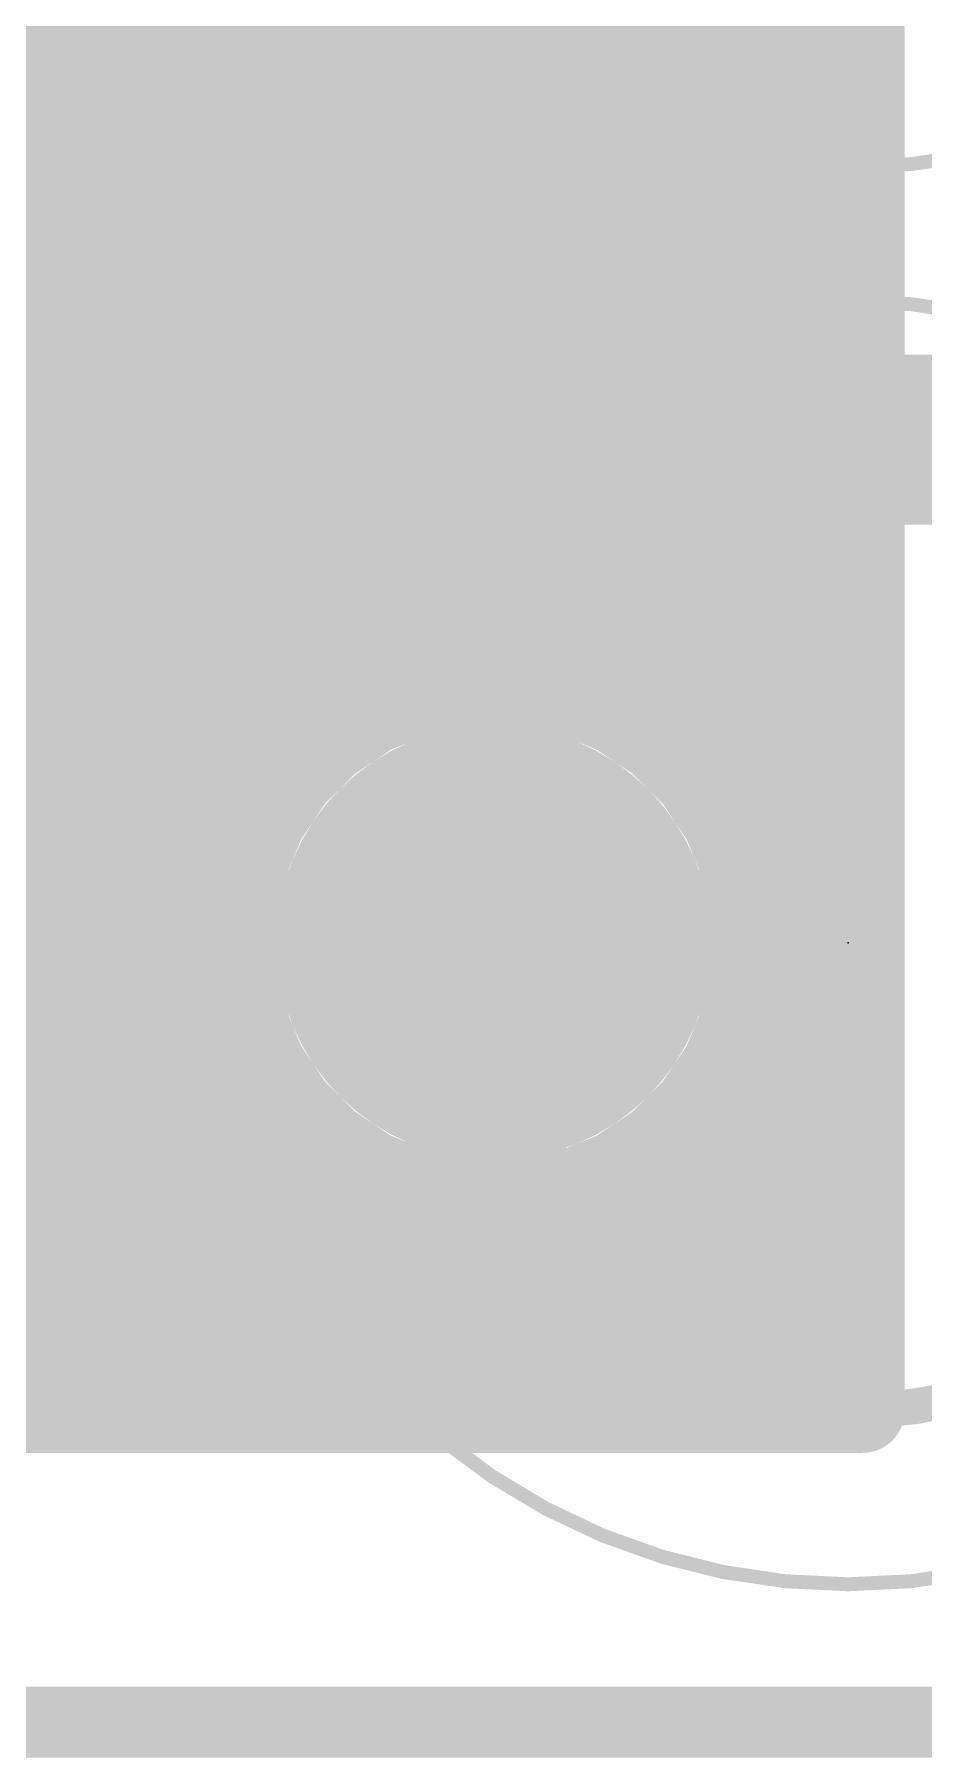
# Model space of a CAD drawing. Extents: x -1.3 to 57, y -0.1 to 23.2.
# Drawn here: x 35.69 to 38.88, y -0.13 to 6.05 of the extents above; entities that cross this region are included whole.
import ezdxf

# ---------------------------------------------------------------- set-up
doc = ezdxf.new("R2010")
doc.units = 0
for name, color, linetype in [('1', 12, 'CONTINUOUS'), ('16', 132, 'CONTINUOUS'), ('17', 110, 'CONTINUOUS'), ('20', 31, 'CONTINUOUS'), ('21', 253, 'CONTINUOUS'), ('23', 53, 'CONTINUOUS'), ('39', 12, 'CONTINUOUS'), ('51', 253, 'CONTINUOUS')]:
    doc.layers.add(name, color=color, linetype=linetype)

# ---------------------------------------------------------------- blocks, each defined once
blk = doc.blocks.new('ROUNDP')
at = {"const_width": 0.5}
blk.add_lwpolyline([(0, -0.25, 1), (0, 0.25, 1), (0, -0.25)], format="xyb", dxfattribs=at)

msp = doc.modelspace()

# ---------------------------------------------------------------- linework, layer by layer
at = {"layer": '1', "const_width": 0.254}
for points in [[(38.5826, 9.398), (38.5826, 1.3716)], [(33.2994, 6.096), (38.5826, 6.096)], [(33.2994, 5.842), (38.5826, 5.842)], [(33.2994, 5.588), (38.5826, 5.588)], [(33.2994, 5.334), (38.5826, 5.334)], [(33.2994, 5.08), (38.5826, 5.08)], [(33.2994, 4.826), (38.5826, 4.826)], [(33.2994, 4.572), (38.5826, 4.572)], [(33.2994, 4.318), (38.5826, 4.318)], [(33.2994, 4.064), (38.5826, 4.064)], [(33.2994, 3.81), (38.5826, 3.81)], [(37.0734, 3.6661), (36.9084, 3.5978)], [(37.211, 3.6935), (37.0734, 3.6661)], [(37.211, 2.921), (37.211, 3.6935)], [(37.465, 3.6935), (37.465, 2.921)], [(37.6026, 3.6661), (37.465, 3.6935)], [(37.7676, 3.5978), (37.6026, 3.6661)], [(36.9084, 3.5978), (36.7598, 3.4985)], [(37.9162, 3.4985), (37.7676, 3.5978)], [(35.0361, 3.556), (36.8459, 3.556)], [(37.211, 3.556), (37.465, 3.556)], [(37.8301, 3.556), (38.5826, 3.556)], [(36.7598, 3.4985), (36.6335, 3.3722)], [(38.0425, 3.3722), (37.9162, 3.4985)], [(36.6335, 3.3722), (36.5342, 3.2236)], [(38.1418, 3.2236), (38.0425, 3.3722)], [(35.2954, 3.302), (36.5866, 3.302)], [(37.211, 3.302), (37.465, 3.302)], [(38.0894, 3.302), (38.5826, 3.302)], [(36.5342, 3.2236), (36.4659, 3.0586)], [(38.2101, 3.0586), (38.1418, 3.2236)], [(35.4182, 3.048), (36.4638, 3.048)], [(36.4659, 3.0586), (36.4385, 2.921)], [(37.211, 3.048), (37.465, 3.048)], [(38.2375, 2.921), (38.2101, 3.0586)], [(38.2122, 3.048), (38.5826, 3.048)], [(36.4385, 2.921), (37.211, 2.921)], [(37.465, 2.921), (37.211, 2.921)], [(37.211, 2.921), (37.211, 2.667)], [(37.465, 2.667), (37.465, 2.921)], [(37.465, 2.921), (38.2375, 2.921)], [(34.671, 2.794), (37.211, 2.794)], [(37.465, 2.794), (38.5826, 2.794)], [(37.211, 2.667), (36.4385, 2.667)], [(36.4385, 2.667), (36.4659, 2.5294)], [(37.211, 1.8945), (37.211, 2.667)], [(37.211, 2.667), (37.465, 2.667)], [(37.465, 2.667), (37.465, 1.8945)], [(38.2375, 2.667), (37.465, 2.667)], [(38.2101, 2.5294), (38.2375, 2.667)], [(35.4182, 2.54), (36.4638, 2.54)], [(36.4659, 2.5294), (36.5342, 2.3644)], [(37.211, 2.54), (37.465, 2.54)], [(38.1418, 2.3644), (38.2101, 2.5294)], [(38.2122, 2.54), (38.5826, 2.54)], [(36.5342, 2.3644), (36.6335, 2.2158)], [(38.0425, 2.2158), (38.1418, 2.3644)], [(35.2954, 2.286), (36.5866, 2.286)], [(37.211, 2.286), (37.465, 2.286)], [(38.0894, 2.286), (38.5826, 2.286)], [(36.6335, 2.2158), (36.7598, 2.0895)], [(37.9162, 2.0895), (38.0425, 2.2158)], [(36.7598, 2.0895), (36.9084, 1.9902)], [(37.7676, 1.9902), (37.9162, 2.0895)], [(35.0361, 2.032), (36.8459, 2.032)], [(36.9084, 1.9902), (37.0734, 1.9219)], [(37.211, 2.032), (37.465, 2.032)], [(37.6026, 1.9219), (37.7676, 1.9902)], [(37.8301, 2.032), (38.5826, 2.032)], [(37.0734, 1.9219), (37.211, 1.8945)], [(37.465, 1.8945), (37.6026, 1.9219)], [(33.2994, 1.778), (38.5826, 1.778)], [(33.2994, 1.524), (38.5826, 1.524)], [(38.5826, 1.3716), (38.4302, 1.2192)], [(33.2994, 1.27), (38.481, 1.27)], [(38.4302, 1.2192), (33.2994, 1.2192)]]:
    msp.add_lwpolyline(points, dxfattribs=at)
at = {"layer": '1', "const_width": 0.127}
for points in [[(38.5826, 6.0325, 1), (38.5826, 6.1595)], [(38.5826, 5.7785, 1), (38.5826, 5.9055)], [(38.5826, 5.5245, 1), (38.5826, 5.6515)], [(38.5826, 5.2705, 1), (38.5826, 5.3975)], [(38.5826, 5.0165, 1), (38.5826, 5.1435)], [(38.5826, 4.7625, 1), (38.5826, 4.8895)], [(38.5826, 4.5085, 1), (38.5826, 4.6355)], [(38.5826, 4.2545, 1), (38.5826, 4.3815)], [(38.5826, 4.0005, 1), (38.5826, 4.1275)], [(38.5826, 3.7465, 1), (38.5826, 3.8735)], [(37.061, 3.7284, 1), (37.0858, 3.6039)], [(37.0977, 3.6075, 1), (37.0491, 3.7248)], [(37.2745, 3.6935, 1), (37.1475, 3.6935)], [(37.2234, 3.6312, 1), (37.1986, 3.7558)], [(37.5285, 3.6935, 1), (37.4015, 3.6935)], [(37.4774, 3.7558, 1), (37.4526, 3.6312)], [(37.6269, 3.7248, 1), (37.5783, 3.6075)], [(37.5902, 3.6039, 1), (37.615, 3.7284)], [(36.8841, 3.6564, 1), (36.9327, 3.5391)], [(36.9437, 3.545, 1), (36.8731, 3.6506)], [(37.8029, 3.6506, 1), (37.7323, 3.545)], [(37.7433, 3.5391, 1), (37.7919, 3.6564)], [(36.8459, 3.4925, 1), (36.8459, 3.6195)], [(37.211, 3.6195, 1), (37.211, 3.4925)], [(37.465, 3.4925, 1), (37.465, 3.6195)], [(37.8301, 3.6195, 1), (37.8301, 3.4925)], [(38.5826, 3.4925, 1), (38.5826, 3.6195)], [(36.7245, 3.5513, 1), (36.7951, 3.4457)], [(36.8047, 3.4536, 1), (36.7149, 3.5434)], [(37.9611, 3.5434, 1), (37.8713, 3.4536)], [(37.8809, 3.4457, 1), (37.9515, 3.5513)], [(36.5886, 3.4171, 1), (36.6784, 3.3273)], [(36.6863, 3.3369, 1), (36.5807, 3.4075)], [(38.0953, 3.4075, 1), (37.9897, 3.3369)], [(37.9976, 3.3273, 1), (38.0874, 3.4171)], [(36.5866, 3.2385, 1), (36.5866, 3.3655)], [(37.211, 3.3655, 1), (37.211, 3.2385)], [(37.465, 3.2385, 1), (37.465, 3.3655)], [(38.0894, 3.3655, 1), (38.0894, 3.2385)], [(38.5826, 3.2385, 1), (38.5826, 3.3655)], [(36.5929, 3.1993, 1), (36.4756, 3.2479)], [(38.2004, 3.2479, 1), (38.0831, 3.1993)], [(36.4814, 3.2589, 1), (36.587, 3.1883)], [(38.089, 3.1883, 1), (38.1946, 3.2589)], [(36.5281, 3.0462, 1), (36.4036, 3.071)], [(36.4638, 2.9845, 1), (36.4638, 3.1115)], [(37.211, 3.1115, 1), (37.211, 2.9845)], [(37.465, 2.9845, 1), (37.465, 3.1115)], [(38.2724, 3.071, 1), (38.1479, 3.0462)], [(38.2122, 3.1115, 1), (38.2122, 2.9845)], [(38.5826, 2.9845, 1), (38.5826, 3.1115)], [(36.4072, 3.0829, 1), (36.5245, 3.0343)], [(38.1515, 3.0343, 1), (38.2688, 3.0829)], [(36.4385, 2.9845, 1), (36.4385, 2.8575)], [(37.211, 2.9845, 1), (37.211, 2.8575)], [(37.2745, 2.921, 1), (37.1475, 2.921)], [(37.211, 2.8575, 1), (37.211, 2.9845)], [(37.5285, 2.921, 1), (37.4015, 2.921)], [(37.465, 2.9845, 1), (37.465, 2.8575)], [(37.465, 2.8575, 1), (37.465, 2.9845)], [(38.2375, 2.8575, 1), (38.2375, 2.9845)], [(36.3762, 2.9334, 1), (36.5008, 2.9086)], [(37.1475, 2.921, 1), (37.2745, 2.921)], [(37.4015, 2.921, 1), (37.5285, 2.921)], [(38.1752, 2.9086, 1), (38.2998, 2.9334)], [(37.211, 2.7305, 1), (37.211, 2.8575)], [(37.465, 2.8575, 1), (37.465, 2.7305)], [(38.5826, 2.7305, 1), (38.5826, 2.8575)], [(36.4385, 2.7305, 1), (36.4385, 2.6035)], [(36.5008, 2.6794, 1), (36.3762, 2.6546)], [(37.2745, 2.667, 1), (37.1475, 2.667)], [(37.211, 2.7305, 1), (37.211, 2.6035)], [(37.211, 2.6035, 1), (37.211, 2.7305)], [(37.5285, 2.667, 1), (37.4015, 2.667)], [(37.465, 2.7305, 1), (37.465, 2.6035)], [(37.465, 2.6035, 1), (37.465, 2.7305)], [(38.2998, 2.6546, 1), (38.1752, 2.6794)], [(38.2375, 2.6035, 1), (38.2375, 2.7305)], [(37.1475, 2.667, 1), (37.2745, 2.667)], [(37.4015, 2.667, 1), (37.5285, 2.667)], [(36.5245, 2.5537, 1), (36.4072, 2.5051)], [(36.4638, 2.4765, 1), (36.4638, 2.6035)], [(37.211, 2.6035, 1), (37.211, 2.4765)], [(37.465, 2.4765, 1), (37.465, 2.6035)], [(38.2122, 2.6035, 1), (38.2122, 2.4765)], [(38.2688, 2.5051, 1), (38.1515, 2.5537)], [(38.5826, 2.4765, 1), (38.5826, 2.6035)], [(36.4036, 2.517, 1), (36.5281, 2.5418)], [(38.1479, 2.5418, 1), (38.2724, 2.517)], [(36.587, 2.3997, 1), (36.4814, 2.3291)], [(38.1946, 2.3291, 1), (38.089, 2.3997)], [(36.4756, 2.3401, 1), (36.5929, 2.3887)], [(36.5866, 2.2225, 1), (36.5866, 2.3495)], [(37.211, 2.3495, 1), (37.211, 2.2225)], [(37.465, 2.2225, 1), (37.465, 2.3495)], [(38.0894, 2.3495, 1), (38.0894, 2.2225)], [(38.0831, 2.3887, 1), (38.2004, 2.3401)], [(38.5826, 2.2225, 1), (38.5826, 2.3495)], [(36.6784, 2.2607, 1), (36.5886, 2.1709)], [(36.5807, 2.1805, 1), (36.6863, 2.2511)], [(37.9897, 2.2511, 1), (38.0953, 2.1805)], [(38.0874, 2.1709, 1), (37.9976, 2.2607)], [(36.7951, 2.1423, 1), (36.7245, 2.0367)], [(36.7149, 2.0446, 1), (36.8047, 2.1344)], [(37.8713, 2.1344, 1), (37.9611, 2.0446)], [(37.9515, 2.0367, 1), (37.8809, 2.1423)], [(36.9327, 2.0489, 1), (36.8841, 1.9316)], [(36.8459, 1.9685, 1), (36.8459, 2.0955)], [(36.8731, 1.9374, 1), (36.9437, 2.043)], [(37.211, 2.0955, 1), (37.211, 1.9685)], [(37.465, 1.9685, 1), (37.465, 2.0955)], [(37.7323, 2.043, 1), (37.8029, 1.9374)], [(37.7919, 1.9316, 1), (37.7433, 2.0489)], [(37.8301, 2.0955, 1), (37.8301, 1.9685)], [(38.5826, 1.9685, 1), (38.5826, 2.0955)], [(37.0858, 1.9841, 1), (37.061, 1.8596)], [(37.0491, 1.8632, 1), (37.0977, 1.9805)], [(37.5783, 1.9805, 1), (37.6269, 1.8632)], [(37.615, 1.8596, 1), (37.5902, 1.9841)], [(37.1986, 1.8322, 1), (37.2234, 1.9568)], [(37.4526, 1.9568, 1), (37.4774, 1.8322)], [(37.1475, 1.8945, 1), (37.2745, 1.8945)], [(37.4015, 1.8945, 1), (37.5285, 1.8945)], [(38.5826, 1.7145, 1), (38.5826, 1.8415)], [(38.5826, 1.4605, 1), (38.5826, 1.5875)], [(38.6275, 1.3267, 1), (38.5377, 1.4165)], [(38.5191, 1.3716, 1), (38.6461, 1.3716)], [(38.481, 1.2065, 1), (38.481, 1.3335)], [(38.3853, 1.2641, 1), (38.4751, 1.1743)], [(38.4302, 1.1557, 1), (38.4302, 1.2827)]]:
    msp.add_lwpolyline(points, format="xyb", dxfattribs=at)
at = {"layer": '16'}
for points, const_width in [([(38.6588, 9.7282), (38.6588, 1.1176)], 0.3048), ([(24.0538, 6.096), (38.6588, 6.096)], 0.3048), ([(24.0538, 5.7912), (38.6588, 5.7912)], 0.3048), ([(33.1724, 5.4864), (38.6588, 5.4864)], 0.3048), ([(33.274, 5.1816), (38.6588, 5.1816)], 0.3048), ([(33.274, 4.8768), (38.6588, 4.8768)], 0.3048), ([(38.2778, 4.5974), (37.338, 3.6576)], 0.6096), ([(41.91, 4.5974), (38.2778, 4.5974)], 0.6096), ([(33.274, 4.572), (38.6588, 4.572)], 0.3048), ([(33.274, 4.2672), (38.6588, 4.2672)], 0.3048), ([(33.274, 3.9624), (38.6588, 3.9624)], 0.3048), ([(37.338, 3.6576), (37.338, 2.794)], 0.6096), ([(37.066, 3.6906), (36.8963, 3.6203)], 0.3048), ([(37.2304, 3.7233), (37.066, 3.6906)], 0.3048), ([(37.2304, 2.9016), (37.2304, 3.7233)], 0.3048), ([(37.4456, 3.7233), (37.4456, 2.9016)], 0.3048), ([(37.61, 3.6906), (37.4456, 3.7233)], 0.3048), ([(37.7797, 3.6203), (37.61, 3.6906)], 0.3048), ([(34.8956, 3.6576), (36.9864, 3.6576)], 0.3048), ([(36.8963, 3.6203), (36.7436, 3.5182)], 0.3048), ([(37.2304, 3.6576), (37.4456, 3.6576)], 0.3048), ([(37.6896, 3.6576), (38.6588, 3.6576)], 0.3048), ([(37.9324, 3.5182), (37.7797, 3.6203)], 0.3048), ([(36.7436, 3.5182), (36.6138, 3.3884)], 0.3048), ([(38.0622, 3.3884), (37.9324, 3.5182)], 0.3048), ([(36.6138, 3.3884), (36.5117, 3.2357)], 0.3048), ([(38.1643, 3.2357), (38.0622, 3.3884)], 0.3048), ([(35.292, 3.3528), (36.59, 3.3528)], 0.3048), ([(37.2304, 3.3528), (37.4456, 3.3528)], 0.3048), ([(38.086, 3.3528), (38.6588, 3.3528)], 0.3048), ([(36.5117, 3.2357), (36.4414, 3.066)], 0.3048), ([(38.2346, 3.066), (38.1643, 3.2357)], 0.3048), ([(36.4414, 3.066), (36.4087, 2.9016)], 0.3048), ([(38.2673, 2.9016), (38.2346, 3.066)], 0.3048), ([(35.4441, 3.048), (36.4379, 3.048)], 0.3048), ([(37.2304, 3.048), (37.4456, 3.048)], 0.3048), ([(38.2381, 3.048), (38.6588, 3.048)], 0.3048), ([(36.4087, 2.9016), (37.2304, 2.9016)], 0.3048), ([(37.4456, 2.9016), (37.2304, 2.9016)], 0.3048), ([(37.2304, 2.9016), (37.2304, 2.6864)], 0.3048), ([(37.4456, 2.6864), (37.4456, 2.9016)], 0.3048), ([(37.4456, 2.9016), (38.2673, 2.9016)], 0.3048), ([(34.6516, 2.7432), (37.2304, 2.7432)], 0.3048), ([(37.4456, 2.7432), (38.6588, 2.7432)], 0.3048), ([(37.2304, 2.6864), (36.4087, 2.6864)], 0.3048), ([(36.4087, 2.6864), (36.4414, 2.522)], 0.3048), ([(37.2304, 1.8647), (37.2304, 2.6864)], 0.3048), ([(37.2304, 2.6864), (37.4456, 2.6864)], 0.3048), ([(37.4456, 2.6864), (37.4456, 1.8647)], 0.3048), ([(38.2673, 2.6864), (37.4456, 2.6864)], 0.3048), ([(38.2346, 2.522), (38.2673, 2.6864)], 0.3048), ([(36.4414, 2.522), (36.5117, 2.3523)], 0.3048), ([(38.1643, 2.3523), (38.2346, 2.522)], 0.3048), ([(35.4059, 2.4384), (36.4761, 2.4384)], 0.3048), ([(37.2304, 2.4384), (37.4456, 2.4384)], 0.3048), ([(38.1999, 2.4384), (38.6588, 2.4384)], 0.3048), ([(36.5117, 2.3523), (36.6138, 2.1996)], 0.3048), ([(38.0622, 2.1996), (38.1643, 2.3523)], 0.3048), ([(36.6138, 2.1996), (36.7436, 2.0698)], 0.3048), ([(37.9324, 2.0698), (38.0622, 2.1996)], 0.3048), ([(35.2022, 2.1336), (36.6798, 2.1336)], 0.3048), ([(37.2304, 2.1336), (37.4456, 2.1336)], 0.3048), ([(37.9962, 2.1336), (38.6588, 2.1336)], 0.3048), ([(36.7436, 2.0698), (36.8963, 1.9677)], 0.3048), ([(37.7797, 1.9677), (37.9324, 2.0698)], 0.3048), ([(36.8963, 1.9677), (37.066, 1.8974)], 0.3048), ([(37.61, 1.8974), (37.7797, 1.9677)], 0.3048), ([(37.066, 1.8974), (37.2304, 1.8647)], 0.3048), ([(37.4456, 1.8647), (37.61, 1.8974)], 0.3048), ([(33.274, 1.8288), (38.6588, 1.8288)], 0.3048), ([(33.274, 1.524), (38.6588, 1.524)], 0.3048), ([(33.274, 1.2192), (38.6588, 1.2192)], 0.3048), ([(38.6588, 1.1176), (33.274, 1.1176)], 0.3048)]:
    msp.add_lwpolyline(points, dxfattribs=dict(at, const_width=const_width))
for points, const_width in [([(38.6588, 6.0198, 1), (38.6588, 6.1722)], 0.1524), ([(38.6588, 5.715, 1), (38.6588, 5.8674)], 0.1524), ([(38.6588, 5.4102, 1), (38.6588, 5.5626)], 0.1524), ([(38.6588, 5.1054, 1), (38.6588, 5.2578)], 0.1524), ([(38.6588, 4.8006, 1), (38.6588, 4.953)], 0.1524), ([(38.2778, 4.7498, 1), (38.2778, 4.445)], 0.3048), ([(38.3856, 4.4896, 1), (38.17, 4.7052)], 0.3048), ([(38.6588, 4.4958, 1), (38.6588, 4.6482)], 0.1524), ([(38.6588, 4.191, 1), (38.6588, 4.3434)], 0.1524), ([(38.6588, 3.8862, 1), (38.6588, 4.0386)], 0.1524), ([(37.4904, 3.6576, 1), (37.1856, 3.6576)], 0.3048), ([(37.2302, 3.7654, 1), (37.4458, 3.5498)], 0.3048), ([(37.0512, 3.7653, 1), (37.0809, 3.6158)], 0.1524), ([(37.0952, 3.6202, 1), (37.0369, 3.761)], 0.1524), ([(37.3066, 3.7233, 1), (37.1542, 3.7233)], 0.1524), ([(37.2453, 3.6485, 1), (37.2155, 3.798)], 0.1524), ([(37.5218, 3.7233, 1), (37.3694, 3.7233)], 0.1524), ([(37.4605, 3.798, 1), (37.4307, 3.6485)], 0.1524), ([(37.6391, 3.761, 1), (37.5808, 3.6202)], 0.1524), ([(37.5951, 3.6158, 1), (37.6248, 3.7653)], 0.1524), ([(36.9387, 3.5569, 1), (36.854, 3.6836)], 0.1524), ([(36.9864, 3.5814, 1), (36.9864, 3.7338)], 0.1524), ([(37.2304, 3.7338, 1), (37.2304, 3.5814)], 0.1524), ([(37.4456, 3.5814, 1), (37.4456, 3.7338)], 0.1524), ([(37.6896, 3.7338, 1), (37.6896, 3.5814)], 0.1524), ([(37.822, 3.6836, 1), (37.7373, 3.5569)], 0.1524), ([(38.6588, 3.5814, 1), (38.6588, 3.7338)], 0.1524), ([(36.8672, 3.6907, 1), (36.9255, 3.5499)], 0.1524), ([(37.7505, 3.5499, 1), (37.8088, 3.6907)], 0.1524), ([(36.7013, 3.5816, 1), (36.786, 3.4549)], 0.1524), ([(36.7975, 3.4644, 1), (36.6897, 3.5721)], 0.1524), ([(37.9863, 3.5721, 1), (37.8785, 3.4644)], 0.1524), ([(37.89, 3.4549, 1), (37.9747, 3.5816)], 0.1524), ([(36.6771, 3.346, 1), (36.5504, 3.4307)], 0.1524), ([(38.1256, 3.4307, 1), (37.9989, 3.346)], 0.1524), ([(36.5599, 3.4423, 1), (36.6676, 3.3345)], 0.1524), ([(36.59, 3.2766, 1), (36.59, 3.429)], 0.1524), ([(37.2304, 3.429, 1), (37.2304, 3.2766)], 0.1524), ([(37.4456, 3.2766, 1), (37.4456, 3.429)], 0.1524), ([(38.0084, 3.3345, 1), (38.1161, 3.4423)], 0.1524), ([(38.086, 3.429, 1), (38.086, 3.2766)], 0.1524), ([(38.6588, 3.2766, 1), (38.6588, 3.429)], 0.1524), ([(36.4484, 3.278, 1), (36.5751, 3.1933)], 0.1524), ([(36.5821, 3.2065, 1), (36.4413, 3.2648)], 0.1524), ([(38.2347, 3.2648, 1), (38.0939, 3.2065)], 0.1524), ([(38.1009, 3.1933, 1), (38.2276, 3.278)], 0.1524), ([(36.5162, 3.0511, 1), (36.3667, 3.0808)], 0.1524), ([(38.3093, 3.0808, 1), (38.1598, 3.0511)], 0.1524), ([(36.371, 3.0951, 1), (36.5118, 3.0368)], 0.1524), ([(36.4379, 2.9718, 1), (36.4379, 3.1242)], 0.1524), ([(37.2304, 3.1242, 1), (37.2304, 2.9718)], 0.1524), ([(37.4456, 2.9718, 1), (37.4456, 3.1242)], 0.1524), ([(38.2381, 3.1242, 1), (38.2381, 2.9718)], 0.1524), ([(38.1642, 3.0368, 1), (38.305, 3.0951)], 0.1524), ([(38.6588, 2.9718, 1), (38.6588, 3.1242)], 0.1524), ([(36.4087, 2.9778, 1), (36.4087, 2.8254)], 0.1524), ([(37.2304, 2.9778, 1), (37.2304, 2.8254)], 0.1524), ([(37.3066, 2.9016, 1), (37.1542, 2.9016)], 0.1524), ([(37.2304, 2.8254, 1), (37.2304, 2.9778)], 0.1524), ([(37.5218, 2.9016, 1), (37.3694, 2.9016)], 0.1524), ([(37.4456, 2.9778, 1), (37.4456, 2.8254)], 0.1524), ([(37.4456, 2.8254, 1), (37.4456, 2.9778)], 0.1524), ([(38.2673, 2.8254, 1), (38.2673, 2.9778)], 0.1524), ([(36.334, 2.9165, 1), (36.4835, 2.8867)], 0.1524), ([(37.1542, 2.9016, 1), (37.3066, 2.9016)], 0.1524), ([(37.3694, 2.9016, 1), (37.5218, 2.9016)], 0.1524), ([(38.1925, 2.8867, 1), (38.342, 2.9165)], 0.1524), ([(37.1856, 2.794, 1), (37.4904, 2.794)], 0.3048), ([(37.2304, 2.667, 1), (37.2304, 2.8194)], 0.1524), ([(37.4456, 2.8194, 1), (37.4456, 2.667)], 0.1524), ([(38.6588, 2.667, 1), (38.6588, 2.8194)], 0.1524), ([(36.4087, 2.7626, 1), (36.4087, 2.6102)], 0.1524), ([(36.4835, 2.7013, 1), (36.334, 2.6715)], 0.1524), ([(37.3066, 2.6864, 1), (37.1542, 2.6864)], 0.1524), ([(37.2304, 2.7626, 1), (37.2304, 2.6102)], 0.1524), ([(37.2304, 2.6102, 1), (37.2304, 2.7626)], 0.1524), ([(37.5218, 2.6864, 1), (37.3694, 2.6864)], 0.1524), ([(37.4456, 2.7626, 1), (37.4456, 2.6102)], 0.1524), ([(37.4456, 2.6102, 1), (37.4456, 2.7626)], 0.1524), ([(38.342, 2.6715, 1), (38.1925, 2.7013)], 0.1524), ([(38.2673, 2.6102, 1), (38.2673, 2.7626)], 0.1524), ([(37.1542, 2.6864, 1), (37.3066, 2.6864)], 0.1524), ([(37.3694, 2.6864, 1), (37.5218, 2.6864)], 0.1524), ([(36.5118, 2.5512, 1), (36.371, 2.4929)], 0.1524), ([(38.305, 2.4929, 1), (38.1642, 2.5512)], 0.1524), ([(36.3667, 2.5072, 1), (36.5162, 2.5369)], 0.1524), ([(38.1598, 2.5369, 1), (38.3093, 2.5072)], 0.1524), ([(36.4761, 2.3622, 1), (36.4761, 2.5146)], 0.1524), ([(37.2304, 2.5146, 1), (37.2304, 2.3622)], 0.1524), ([(37.4456, 2.3622, 1), (37.4456, 2.5146)], 0.1524), ([(38.1999, 2.5146, 1), (38.1999, 2.3622)], 0.1524), ([(38.6588, 2.3622, 1), (38.6588, 2.5146)], 0.1524), ([(36.5751, 2.3947, 1), (36.4484, 2.31)], 0.1524), ([(38.2276, 2.31, 1), (38.1009, 2.3947)], 0.1524), ([(36.4413, 2.3232, 1), (36.5821, 2.3815)], 0.1524), ([(38.0939, 2.3815, 1), (38.2347, 2.3232)], 0.1524), ([(36.6676, 2.2535, 1), (36.5599, 2.1457)], 0.1524), ([(38.1161, 2.1457, 1), (38.0084, 2.2535)], 0.1524), ([(36.5504, 2.1573, 1), (36.6771, 2.242)], 0.1524), ([(36.6798, 2.0574, 1), (36.6798, 2.2098)], 0.1524), ([(37.2304, 2.2098, 1), (37.2304, 2.0574)], 0.1524), ([(37.4456, 2.0574, 1), (37.4456, 2.2098)], 0.1524), ([(37.9962, 2.2098, 1), (37.9962, 2.0574)], 0.1524), ([(37.9989, 2.242, 1), (38.1256, 2.1573)], 0.1524), ([(38.6588, 2.0574, 1), (38.6588, 2.2098)], 0.1524), ([(36.786, 2.1331, 1), (36.7013, 2.0064)], 0.1524), ([(36.6897, 2.0159, 1), (36.7975, 2.1236)], 0.1524), ([(37.8785, 2.1236, 1), (37.9863, 2.0159)], 0.1524), ([(37.9747, 2.0064, 1), (37.89, 2.1331)], 0.1524), ([(36.9255, 2.0381, 1), (36.8672, 1.8973)], 0.1524), ([(36.854, 1.9044, 1), (36.9387, 2.0311)], 0.1524), ([(37.7373, 2.0311, 1), (37.822, 1.9044)], 0.1524), ([(37.8088, 1.8973, 1), (37.7505, 2.0381)], 0.1524), ([(37.0809, 1.9722, 1), (37.0512, 1.8227)], 0.1524), ([(37.0369, 1.827, 1), (37.0952, 1.9678)], 0.1524), ([(37.5808, 1.9678, 1), (37.6391, 1.827)], 0.1524), ([(37.6248, 1.8227, 1), (37.5951, 1.9722)], 0.1524), ([(37.2155, 1.79, 1), (37.2453, 1.9395)], 0.1524), ([(37.4307, 1.9395, 1), (37.4605, 1.79)], 0.1524), ([(38.6588, 1.7526, 1), (38.6588, 1.905)], 0.1524), ([(37.1542, 1.8647, 1), (37.3066, 1.8647)], 0.1524), ([(37.3694, 1.8647, 1), (37.5218, 1.8647)], 0.1524), ([(38.6588, 1.4478, 1), (38.6588, 1.6002)], 0.1524), ([(38.6588, 1.143, 1), (38.6588, 1.2954)], 0.1524), ([(38.6588, 1.0414, 1), (38.6588, 1.1938)], 0.1524), ([(38.5826, 1.1176, 1), (38.735, 1.1176)], 0.1524)]:
    msp.add_lwpolyline(points, format="xyb", dxfattribs=dict(at, const_width=const_width))
at = {"layer": '20', "const_width": 0.254}
msp.add_lwpolyline([(0, 0), (52, 0)], dxfattribs=at)
at = {"layer": '21'}
for points, const_width in [([(39.728, 4.044, 0.3839), (37.488, 4.044)], 0.127), ([(37.4668, 4.0676, 1), (37.5092, 4.0204)], 0.0635), ([(37.488, 1.544, 0.3839), (39.728, 1.544)], 0.127), ([(37.5092, 1.5676, 1), (37.4668, 1.5204)], 0.0635)]:
    msp.add_lwpolyline(points, format="xyb", dxfattribs=dict(at, const_width=const_width))
at = {"layer": '23'}
msp.add_point((38.608, 2.794), dxfattribs=at)
at = {"layer": '39', "const_width": 0.05}
for points in [[(38.608, 5.574, 1), (38.608, 10.174, 1), (38.608, 5.574)], [(38.608, 0.494, 1), (38.608, 5.094, 1), (38.608, 0.494)]]:
    msp.add_lwpolyline(points, format="xyb", dxfattribs=at)
at = {"layer": '51', "const_width": 0.127}
msp.add_lwpolyline([(38.608, 1.114, 1), (38.608, 4.474, 1), (38.608, 1.114)], format="xyb", dxfattribs=at)

# ---------------------------------------------------------------- block references
at = {"layer": '17', "xscale": 1.56, "yscale": 1.56, "rotation": 180}
msp.add_blockref('ROUNDP', (37.338, 2.794), dxfattribs=at)
msp.add_blockref('ROUNDP', (37.338, 2.794), dxfattribs=at)

doc.saveas('drawing.dxf')
